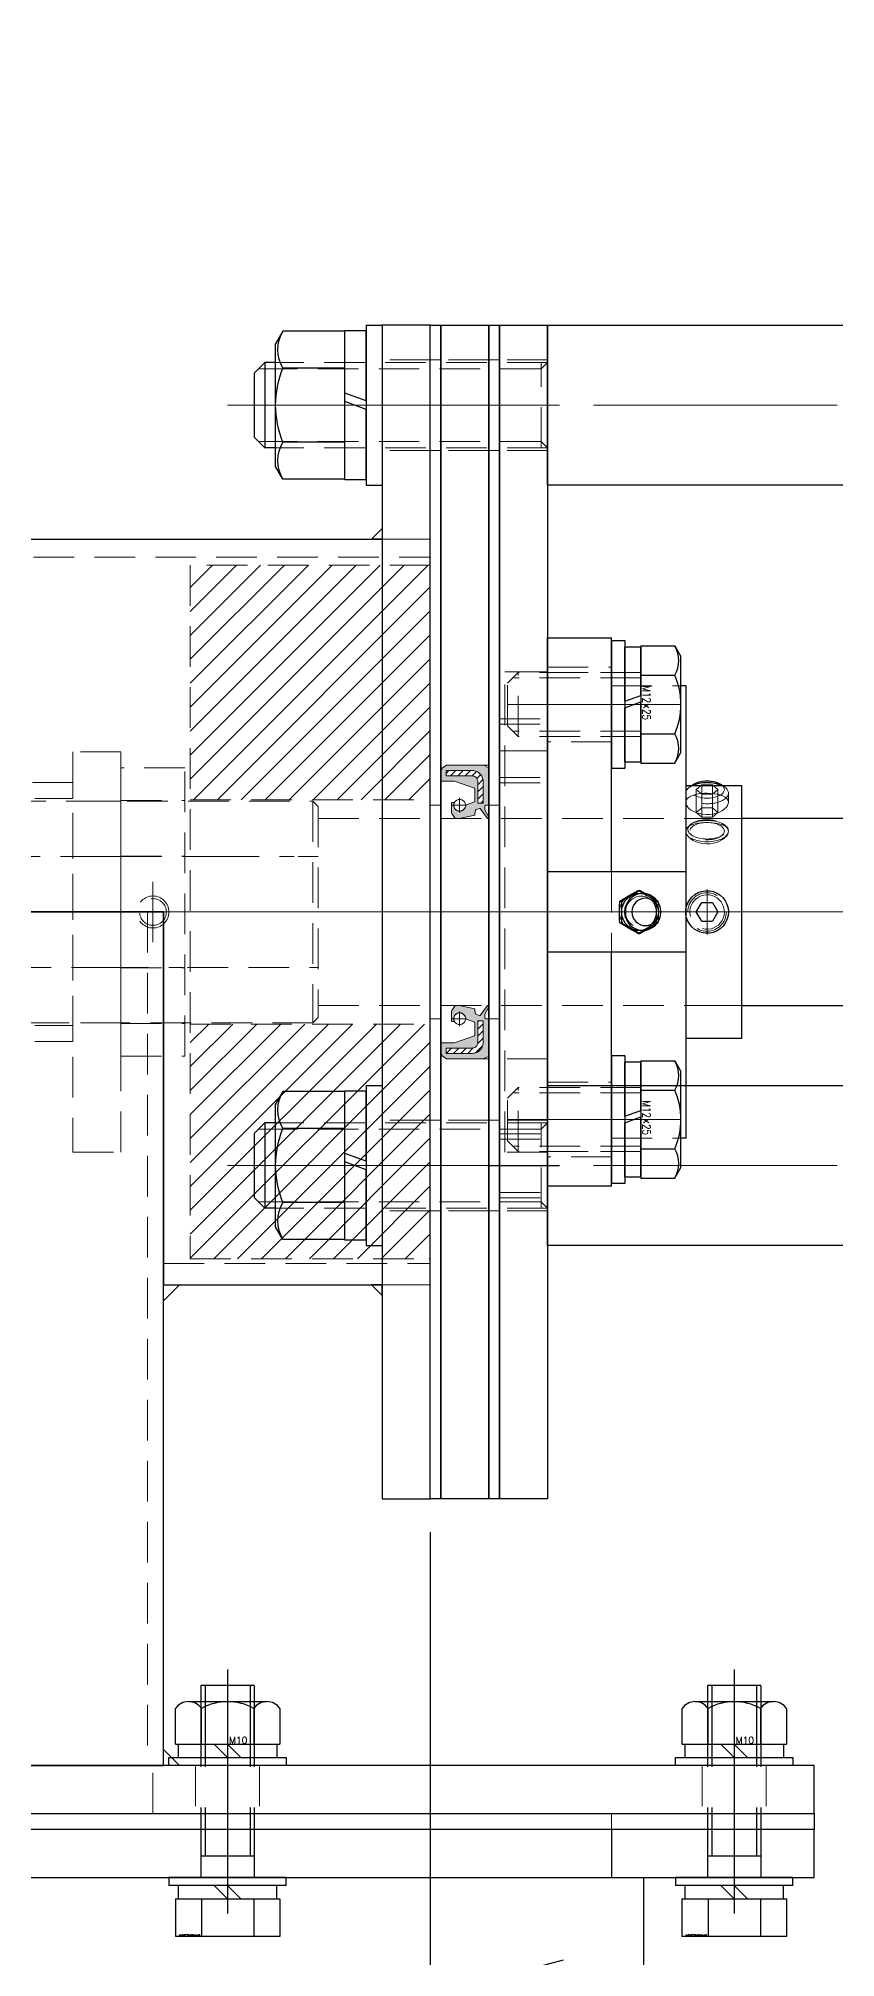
# Model space of a CAD drawing. Header units: millimetres. Extents: x 0 to 38884, y -3675 to 8056.
# Drawn here: x 27691.2 to 27840.7, y 1697.8 to 2057.5 of the extents above; entities that cross this region are included whole.
import ezdxf

# ---------------------------------------------------------------- set-up
doc = ezdxf.new("R2010")
doc.units = ezdxf.units.MM
doc.header["$LTSCALE"] = 2.4
doc.header["$PDMODE"] = 99
doc.header["$PDSIZE"] = 1
for name, pattern in [('CENTER2', [28.575, 19.05, -3.175, 3.175, -3.175]), ('HIDDEN', [9.525, 6.35, -3.175]), ('HIDDEN2', [4.7625, 3.175, -1.5875])]:
    doc.linetypes.add(name, pattern=pattern)
for name, color, linetype, lineweight in [('01_外形線', 7, 'Continuous', 25), ('02_細線', 5, 'Continuous', 13), ('03_かくれ線', 6, 'HIDDEN2', 13), ('04_HIDDEN', 2, 'HIDDEN', 13), ('04_中心線', 1, 'CENTER2', 9), ('05_CENTER', 4, 'CENTER2', 13), ('08_DIM', 3, 'Continuous', 13), ('11_HATCH', 4, 'Continuous', 13)]:
    doc.layers.add(name, color=color, linetype=linetype, lineweight=lineweight)
doc.layers.add('10_DRAFT', color=8, linetype='Continuous', lineweight=0, plot=False)
doc.styles.add('KSS_TXT', font='txt.shx', dxfattribs={"bigfont": 'extfont2.shx'})
doc.styles.add('KSS_TXT_L', font='txt.shx', dxfattribs={"height": 3, "bigfont": 'extfont2.shx'})
doc.styles.add('寸法用', font='simplex.shx', dxfattribs={"width": 0.8, "bigfont": '@extfont2.shx'})
doc.dimstyles.new('KSS_DIM', dxfattribs={"dimscale": 2, "dimtxt": 3, "dimasz": 2.5, "dimexe": 1.25, "dimexo": 0.625, "dimtad": 1, "dimdsep": 46, "dimtxsty": 'KSS_TXT', "dimblk": 'OPEN30', "dimcen": 0, "dimazin": 2, "dimtfac": 0.75, "dimtmove": 0, "dimatfit": 3, "dimldrblk": 'OPEN30', "dimfxl": 1.25, "dimtolj": 1, "dimarcsym": 0})
pattern_1 = [(225, (29585.8454, 2295.2417), (0.6735192, -0.6735192), [])]

# ---------------------------------------------------------------- blocks, each defined once
blk = doc.blocks.new('_Open30')
at = {"color": 0, "linetype": 'ByBlock', "lineweight": -2}
for p, q in [((-1, 0.268), (0, 0)), ((0, 0), (-1, -0.268)), ((0, 0), (-1, 0))]:
    blk.add_line(p, q, dxfattribs=at)
blk = doc.blocks.new('*D1209')
at = {"layer": '08_DIM', "color": 0, "lineweight": -2, "transparency": 16777216}
for p, q in [((27641.71, 1909.79), (27641.71, 2813.38)), ((28211.21, 1705.5), (28211.21, 2813.38)), ((28186.21, 2800.88), (27666.71, 2800.88))]:
    blk.add_line(p, q, dxfattribs=at)
at = {"layer": 'Defpoints', "color": 0, "transparency": 16777216}
for p in [(27641.71, 2800.88), (27641.71, 1903.54), (28211.21, 1699.25)]:
    blk.add_point(p, dxfattribs=at)
at = {"layer": '08_DIM', "color": 0, "lineweight": -2, "transparency": 16777216, "xscale": 25, "yscale": 25, "zscale": 25, "rotation": 180}
blk.add_blockref('_Open30', (27641.71, 2800.88), dxfattribs=at)
at = {"layer": '08_DIM', "color": 0, "lineweight": -2, "transparency": 16777216, "xscale": 25, "yscale": 25, "zscale": 25}
blk.add_blockref('_Open30', (28211.21, 2800.88), dxfattribs=at)
at = {"layer": '08_DIM', "color": 0, "transparency": 16777216, "insert": (27926.46, 2822.13), "char_height": 30, "attachment_point": 5, "style": 'KSS_TXT'}
blk.add_mtext('\\A1;569.5', dxfattribs=at)
blk = doc.blocks.new('M10Nza_1_1_1')
at = {"color": 0}
for p, q in [((-7.35, 12), (7.35, 12)), ((-9.8, 4), (-9.8, 10.69)), ((-4.9, 4), (-4.9, 10.69)), ((4.9, 10.69), (4.9, 4)), ((9.8, 10.69), (9.8, 4)), ((-9.8, 4), (9.8, 4)), ((-9.2, 1.5), (-9.2, 4)), ((0, 1.5), (-2.5, 4)), ((0, 4), (2.5, 1.5)), ((9.2, 4), (9.2, 1.5))]:
    blk.add_line(p, q, dxfattribs=at)
at = {"color": 0, "linetype": 'CENTER2'}
blk.add_line((0, 12), (0, 0), dxfattribs=at)
at = {"color": 0}
blk.add_lwpolyline([(-11, 1.5), (11, 1.5), (11, 0), (-11, 0)], close=True, dxfattribs=at)
for centre, radius, start, end in [((-7.35, 9.06), 2.94, 33.626, 146.374), ((0, 2.2), 9.8, 60, 120), ((7.35, 9.06), 2.94, 33.626, 146.374)]:
    blk.add_arc(centre, radius, start, end, dxfattribs=at)
at = {"layer": '10_DRAFT', "style": 'KSS_TXT'}
blk.add_text('M10', height=1.25, dxfattribs=at).set_placement((0.26, 4.12))
blk = doc.blocks.new('A$C3D81658F_1_1_1')
at = {"color": 0}
for p, q in [((-9.81, 11), (9.81, 11)), ((-9.81, 4), (-9.81, 11)), ((-4.91, 4), (-4.91, 11)), ((4.91, 4), (4.91, 11)), ((9.81, 4), (9.81, 11)), ((9.81, 4), (-9.81, 4)), ((-9.25, 4), (-9.25, 1.5)), ((0, 1.5), (-2.5, 4)), ((0, 4), (2.5, 1.5)), ((9.25, 1.5), (9.25, 4)), ((-11, 1.5), (11, 1.5)), ((-11, 1.5), (-11, 0)), ((-11, 0), (11, 0)), ((11, 0), (11, 1.5))]:
    blk.add_line(p, q, dxfattribs=at)
at = {"color": 0, "linetype": 'CENTER2'}
blk.add_line((0, -39), (0, 14), dxfattribs=at)
at = {"color": 0, "linetype": 'HIDDEN'}
for p, q in [((-5, -36), (-5, 0)), ((5, -36), (5, 0)), ((-5, -4), (5, -4)), ((-4.19, -36), (-4.19, -4)), ((4.19, -36), (4.19, -4)), ((-5, -36), (5, -36))]:
    blk.add_line(p, q, dxfattribs=at)
at = {"layer": '10_DRAFT', "style": 'KSS_TXT_L'}
blk.add_text('BT-M10x40L,SW,PW', height=0.3, dxfattribs=at).set_placement((5.14, 10.66))
blk = doc.blocks.new('A$C306330B1_1')
at = {"rotation": 180}
for p in [(1255, -181), (1350, -181)]:
    blk.add_blockref('A$C3D81658F_1_1_1', p, dxfattribs=at)
for p in [(1255, -160), (1350, -160)]:
    blk.add_blockref('M10Nza_1_1_1', p)
blk = doc.blocks.new('*D1191')
at = {"layer": '08_DIM', "color": 0, "lineweight": -2, "transparency": 16777216}
for p, q in [((27764.71, 1777.5), (27764.71, 1341.22)), ((28211.21, 1538), (28211.21, 1341.22)), ((28186.21, 1353.72), (27789.71, 1353.72))]:
    blk.add_line(p, q, dxfattribs=at)
at = {"layer": 'Defpoints', "color": 0, "transparency": 16777216}
for p in [(27764.71, 1783.75), (28211.21, 1544.25), (27764.71, 1353.72)]:
    blk.add_point(p, dxfattribs=at)
at = {"layer": '08_DIM', "color": 0, "lineweight": -2, "transparency": 16777216, "xscale": 25, "yscale": 25, "zscale": 25, "rotation": 180}
blk.add_blockref('_Open30', (27764.71, 1353.72), dxfattribs=at)
at = {"layer": '08_DIM', "color": 0, "lineweight": -2, "transparency": 16777216, "xscale": 25, "yscale": 25, "zscale": 25}
blk.add_blockref('_Open30', (28211.21, 1353.72), dxfattribs=at)
at = {"layer": '08_DIM', "color": 0, "transparency": 16777216, "insert": (27987.96, 1374.97), "char_height": 30, "attachment_point": 5, "style": 'KSS_TXT'}
blk.add_mtext('\\A1;(446.5)', dxfattribs=at)
blk = doc.blocks.new('A$C334E7EDF_1')
at = {"color": 0, "transparency": 33554559}
for p, q in [((119.5, 269), (119.5, 260)), ((125.5, 260), (125.5, 149))]:
    blk.add_line(p, q, dxfattribs=at)
blk.add_lwpolyline([(-157.5, 260), (157.5, 260), (157.5, 269), (-157.5, 269)], close=True, dxfattribs=at)
at = {"layer": '05_CENTER', "color": 0}
for p, q in [((47.5, 254.04), (47.5, 274.72)), ((142.5, 254.04), (142.5, 274.72))]:
    blk.add_line(p, q, dxfattribs=at)
blk = doc.blocks.new('*D1181')
at = {"layer": '08_DIM', "color": 0, "lineweight": -2, "transparency": 16777216}
for p, q in [((28109.71, 1864.5), (28109.71, 1678.15)), ((27764.71, 1777.5), (27764.71, 1678.15)), ((28084.71, 1690.65), (27789.71, 1690.65))]:
    blk.add_line(p, q, dxfattribs=at)
at = {"layer": 'Defpoints', "color": 0, "transparency": 16777216}
for p in [(28109.71, 1870.75), (27764.71, 1783.75), (27764.71, 1690.65)]:
    blk.add_point(p, dxfattribs=at)
at = {"layer": '08_DIM', "color": 0, "lineweight": -2, "transparency": 16777216, "xscale": 25, "yscale": 25, "zscale": 25, "rotation": 180}
blk.add_blockref('_Open30', (27764.71, 1690.65), dxfattribs=at)
at = {"layer": '08_DIM', "color": 0, "lineweight": -2, "transparency": 16777216, "xscale": 25, "yscale": 25, "zscale": 25}
blk.add_blockref('_Open30', (28109.71, 1690.65), dxfattribs=at)
at = {"layer": '08_DIM', "color": 0, "transparency": 16777216, "insert": (27937.21, 1711.9), "char_height": 30, "attachment_point": 5, "style": 'KSS_TXT'}
blk.add_mtext('\\A1;345', dxfattribs=at)
blk = doc.blocks.new('*D1182')
at = {"layer": '08_DIM', "color": 0, "lineweight": -2, "transparency": 16777216}
for p, q in [((26474.71, 1782.5), (26474.71, 1341.22)), ((27764.71, 1777.5), (27764.71, 1341.22)), ((26499.71, 1353.72), (27739.71, 1353.72))]:
    blk.add_line(p, q, dxfattribs=at)
at = {"layer": 'Defpoints', "color": 0, "transparency": 16777216}
for p in [(26474.71, 1788.75), (27764.71, 1783.75), (27764.71, 1353.72)]:
    blk.add_point(p, dxfattribs=at)
at = {"layer": '08_DIM', "color": 0, "lineweight": -2, "transparency": 16777216, "xscale": 25, "yscale": 25, "zscale": 25, "rotation": 180}
blk.add_blockref('_Open30', (26474.71, 1353.72), dxfattribs=at)
at = {"layer": '08_DIM', "color": 0, "lineweight": -2, "transparency": 16777216, "xscale": 25, "yscale": 25, "zscale": 25}
blk.add_blockref('_Open30', (27764.71, 1353.72), dxfattribs=at)
at = {"layer": '08_DIM', "color": 0, "transparency": 16777216, "char_height": 30, "attachment_point": 5, "style": 'KSS_TXT'}
for s, insert in [('\\A1;1290', (27119.71, 1374.97)), ('\\A1;(混合練り機)', (27119.71, 1332.47))]:
    blk.add_mtext(s, dxfattribs=dict(at, insert=insert))
blk = doc.blocks.new('A$C0D4411A6_1')
at = {"color": 3}
blk.add_lwpolyline([(-157.5, 0), (157.5, 0), (157.5, -3), (-157.5, -3)], close=True, dxfattribs=at)
at = {"layer": '04_HIDDEN', "color": 3}
for p, q in [((-119.5, 0), (-119.5, -3)), ((119.5, 0), (119.5, -3))]:
    blk.add_line(p, q, dxfattribs=at)
at = {"layer": '05_CENTER'}
for p, q in [((-142.5, 3.2), (-142.5, -6.37)), ((142.5, 3.2), (142.5, -6.37))]:
    blk.add_line(p, q, dxfattribs=at)
at = {"layer": '10_DRAFT'}
blk.add_line((0, 0), (0, -3), dxfattribs=at)
blk = doc.blocks.new('M6tz')
at = {"color": 0}
for radius in [3, 2.5]:
    blk.add_circle((0, 0), radius, dxfattribs=at)
at = {"layer": '05_CENTER'}
for p, q in [((0, -5.68), (0, 5.68)), ((5.68, 0), (-5.68, 0))]:
    blk.add_line(p, q, dxfattribs=at)

msp = doc.modelspace()

# ---------------------------------------------------------------- hatches: boundary and pattern name
at = {"layer": '03_かくれ線', "transparency": 33554559}
h = msp.add_hatch(dxfattribs=at)
h.set_pattern_fill('ANSI31', color=256)
h.set_pattern_definition([(45, (21468.0618, -4741.5917), (-2.245064, 2.245064), [])])
h.paths.add_polyline_path([(27719.7122, 1914.7505), (27764.7122, 1914.7505), (27764.7122, 1958.7505), (27719.7122, 1958.7505)])
h.paths.add_polyline_path([(27764.7122, 1872.7505), (27719.7122, 1872.7505), (27719.7122, 1828.7505), (27764.7122, 1828.7505)])
at = {"layer": '03_かくれ線', "transparency": 33554521}
h = msp.add_hatch(color=256, dxfattribs=at)
h.dxf.hatch_style = 1
h.paths.add_polyline_path([(27771.3122, 1913.7505), (27772.9758, 1914.4005, 0.30888362), (27773.0394, 1914.4936), (27773.0394, 1916.8456, 0.31906953), (27772.9723, 1916.94), (27769.2122, 1918.2505), (27766.8122, 1918.2505, -0.41421356), (27766.7122, 1918.3505), (27766.7122, 1920.2505), (27766.8519, 1920.4655), (27766.8519, 1920.6505, -0.50513433), (27766.9815, 1920.7461), (27767.6866, 1921.2328, -0.15221583), (27767.7434, 1921.2505), (27774.6886, 1921.2505, -0.11643382), (27774.7333, 1921.24), (27775.6569, 1920.7782, -0.28407904), (27775.7122, 1920.6887), (27775.7122, 1913.8505, -0.41421356), (27775.6122, 1913.7505), (27775.1595, 1913.7505, 0.41421356), (27774.9095, 1913.5005), (27774.9095, 1912.9212), (27775.7122, 1911.526), (27775.4197, 1911.2505), (27774.0635, 1913.1323, 0.3459578), (27773.9447, 1913.1665), (27773.2533, 1912.8855, 0.2442226), (27773.1636, 1912.7803), (27773.0394, 1912.2417), (27773.0394, 1911.9126), (27770.2122, 1911.2505), (27769.3747, 1911.2505), (27768.7285, 1912.2408, -0.14557146), (27768.7122, 1912.2954), (27768.7122, 1914.1702, -0.41421356), (27768.8122, 1914.2702), (27769.2427, 1914.2702, 1.28211346)])
h.paths.add_polyline_path([(27773.6057, 1914.1357), (27774.6057, 1914.1357), (27774.6057, 1918.2505, 0.41421356), (27772.6057, 1920.2505), (27767.6622, 1920.2505), (27767.6622, 1919.2505), (27772.6057, 1919.2505, -0.41421356), (27773.6057, 1918.2505)], flags=16)
at = {"layer": '03_かくれ線'}
h = msp.add_hatch(dxfattribs=at)
h.set_pattern_fill('ANSI31', color=256, scale=0.3, angle=180)
h.set_pattern_definition(pattern_1)
h.paths.add_polyline_path([(27774.6057, 1918.2505), (27774.6057, 1914.1357), (27773.6057, 1914.1357), (27773.6057, 1918.2505, 0.41421356), (27772.6057, 1919.2505), (27767.6622, 1919.2505), (27767.6622, 1920.2505), (27772.6057, 1920.2505, -0.41421356)])
at = {"layer": '03_かくれ線', "transparency": 33554521}
h = msp.add_hatch(color=256, dxfattribs=at)
h.dxf.hatch_style = 1
h.paths.add_polyline_path([(27771.3122, 1873.7505), (27772.9758, 1873.1006, -0.30888362), (27773.0394, 1873.0075), (27773.0394, 1870.6555, -0.31906953), (27772.9723, 1870.561), (27769.2122, 1869.2505), (27766.8122, 1869.2505, 0.41421356), (27766.7122, 1869.1505), (27766.7122, 1867.2505), (27766.8519, 1867.0356), (27766.8519, 1866.8505, 0.50513433), (27766.9815, 1866.755), (27767.6866, 1866.2682, 0.15221583), (27767.7434, 1866.2505), (27774.6886, 1866.2505, 0.11643382), (27774.7333, 1866.2611), (27775.6569, 1866.7229, 0.28407904), (27775.7122, 1866.8123), (27775.7122, 1873.6505, 0.41421356), (27775.6122, 1873.7505), (27775.1595, 1873.7505, -0.41421356), (27774.9095, 1874.0005), (27774.9095, 1874.5798), (27775.7122, 1875.9751), (27775.4197, 1876.2505), (27774.0635, 1874.3688, -0.3459578), (27773.9447, 1874.3346), (27773.2533, 1874.6156, -0.2442226), (27773.1636, 1874.7208), (27773.0394, 1875.2594), (27773.0394, 1875.5885), (27770.2122, 1876.2505), (27769.3747, 1876.2505), (27768.7285, 1875.2603, 0.14557146), (27768.7122, 1875.2057), (27768.7122, 1873.3309, 0.41421356), (27768.8122, 1873.2309), (27769.2427, 1873.2309, -1.28211346)])
h.paths.add_polyline_path([(27773.6057, 1873.3653), (27774.6057, 1873.3653), (27774.6057, 1869.2505, -0.41421356), (27772.6057, 1867.2505), (27767.6622, 1867.2505), (27767.6622, 1868.2505), (27772.6057, 1868.2505, 0.41421356), (27773.6057, 1869.2505)], flags=16)
at = {"layer": '03_かくれ線'}
h = msp.add_hatch(dxfattribs=at)
h.set_pattern_fill('ANSI31', color=256, scale=0.3, angle=180)
h.set_pattern_definition(pattern_1)
h.paths.add_polyline_path([(27774.6057, 1869.2505), (27774.6057, 1873.3653), (27773.6057, 1873.3653), (27773.6057, 1869.2505, -0.41421356), (27772.6057, 1868.2505), (27767.6622, 1868.2505), (27767.6622, 1867.2505), (27772.6057, 1867.2505, 0.41421356)])

# ---------------------------------------------------------------- linework, layer by layer
at = {"color": 0}
for p, q in [((26483.7122, 1963.6505), (27755.7122, 1963.6505)), ((27564.7122, 1893.7505), (27714.7122, 1893.7505)), ((27714.7122, 1893.7505), (27714.7122, 1823.8505)), ((27714.7122, 1823.8505), (27755.7122, 1823.8505))]:
    msp.add_line(p, q, dxfattribs=at)
for p, q in [((27885.3122, 1911.2505), (27823.1122, 1911.2505)), ((27823.1122, 1876.2501), (27885.3122, 1876.2501))]:
    msp.add_line(p, q)
msp.add_lwpolyline([(27764.7122, 2003.7505), (27755.7122, 2003.7505), (27755.7122, 1783.7505), (27764.7122, 1783.7505)], close=True, dxfattribs=at)
for points in [[(27764.7122, 1783.7505), (27764.7122, 2003.7505), (27766.7122, 2003.7505), (27766.7122, 1783.7505)], [(27766.7122, 1783.7505), (27766.7122, 2003.7505), (27775.7122, 2003.7505), (27775.7122, 1783.7505)], [(27775.7122, 1783.7505), (27775.7122, 2003.7505), (27777.7122, 2003.7505), (27777.7122, 1783.7505)], [(27777.7122, 1783.7505), (27777.7122, 2003.7505), (27786.7122, 2003.7505), (27786.7122, 1783.7505)], [(27786.7122, 2003.7505), (27936.7122, 2003.7505), (27936.7122, 1973.7505), (27786.7122, 1973.7505)], [(27564.7122, 1733.7505), (27714.7122, 1733.7505), (27714.7122, 1893.7505), (27564.7122, 1893.7505)], [(27521.7122, 1724.7505), (27836.7122, 1724.7505), (27836.7122, 1733.7505), (27521.7122, 1733.7505)]]:
    msp.add_lwpolyline(points, close=True)
for points in [[(27733.7122, 1996.7505), (27731.7122, 1994.7505)], [(27735.7122, 1996.7505), (27733.7122, 1996.7505)], [(27733.7122, 1996.7505), (27733.7122, 1980.7505)], [(27731.7122, 1994.7505), (27731.7122, 1982.7505)], [(27733.7122, 1980.7505), (27731.7122, 1982.7505)], [(27735.7122, 1980.7505), (27733.7122, 1980.7505)]]:
    msp.add_lwpolyline(points)
at = {"color": 3}
for points in [[(27755.7122, 1963.6505), (27753.7122, 1963.6505), (27753.7122, 1963.6505), (27755.7122, 1965.6505)], [(27755.7122, 1823.8505), (27753.7122, 1823.8505), (27753.7122, 1823.8505), (27755.7122, 1821.8505)]]:
    msp.add_lwpolyline(points, close=True, dxfattribs=at)
at = {"transparency": 33554534}
msp.add_lwpolyline([(27786.7122, 1861.2505), (27936.7122, 1861.2505), (27936.7122, 1831.2505), (27786.7122, 1831.2505)], close=True, dxfattribs=at)
for points in [[(27733.7122, 1854.2505), (27731.7122, 1852.2505)], [(27735.7122, 1854.2505), (27733.7122, 1854.2505)], [(27733.7122, 1854.2505), (27733.7122, 1838.2505)], [(27731.7122, 1852.2505), (27731.7122, 1840.2505)], [(27733.7122, 1838.2505), (27731.7122, 1840.2505)], [(27735.7122, 1838.2505), (27733.7122, 1838.2505)]]:
    msp.add_lwpolyline(points, dxfattribs=at)
at = {"color": 3}
msp.add_lwpolyline([(27714.7122, 1820.8505), (27714.7122, 1823.8505), (27717.7122, 1823.8505), (27714.7122, 1820.8505)], dxfattribs=at)
at = {"layer": '01_外形線'}
for points in [[(27752.7122, 2003.7505), (27752.7122, 1973.7505)], [(27752.7122, 2003.7505), (27755.7122, 2003.7505)], [(27755.7122, 2003.7505), (27755.7122, 1973.7505)], [(27737.0727, 2002.6069), (27735.7122, 2000.2505)], [(27735.7122, 1977.2505), (27735.7122, 2000.2505)], [(27748.7122, 2002.6069), (27737.0727, 2002.6069)], [(27748.7122, 1991.0064), (27748.7122, 2002.7505)], [(27748.7122, 2002.7505), (27752.7122, 2002.7505)], [(27748.7122, 1974.8941), (27748.7122, 2002.6069)], [(27752.7122, 1989.5505), (27752.7122, 2002.7505)], [(27748.7122, 1995.6787), (27737.0727, 1995.6787)], [(27752.7122, 1989.5505), (27748.7122, 1991.0064)], [(27748.7122, 1974.7505), (27748.7122, 1989.4064)], [(27752.7122, 1987.9505), (27748.7122, 1989.4064)], [(27752.7122, 1974.7505), (27752.7122, 1987.9505)], [(27748.7122, 1981.8223), (27737.0727, 1981.8223)], [(27737.0727, 1974.8941), (27735.7122, 1977.2505)], [(27748.7122, 1974.8941), (27737.0727, 1974.8941)], [(27752.7122, 1974.7505), (27748.7122, 1974.7505)], [(27752.7122, 1973.7505), (27755.7122, 1973.7505)], [(27786.7122, 1842.3597), (27786.7122, 1945.1414)], [(27786.7122, 1945.1414), (27798.7122, 1945.1414)], [(27798.7122, 1901.2505), (27798.7122, 1945.1414)], [(27798.7122, 1944.6414), (27798.7122, 1920.6414)], [(27798.7122, 1944.6414), (27801.2122, 1944.6414)], [(27801.2122, 1944.6414), (27801.2122, 1920.6414)], [(27801.2122, 1933.2414), (27801.2122, 1943.3914)], [(27804.2122, 1943.3914), (27801.2122, 1943.3914)], [(27804.2122, 1943.6111), (27810.575, 1943.6111)], [(27804.2122, 1943.6111), (27804.2122, 1921.6718)], [(27804.2122, 1934.3333), (27804.2122, 1943.3914)], [(27810.575, 1943.6111), (27811.7122, 1941.6414)], [(27811.7122, 1923.6414), (27811.7122, 1941.6414)], [(27804.2122, 1938.1262), (27810.575, 1938.1262)], [(27812.7122, 1936.1505), (27811.7122, 1936.1505)], [(27812.7122, 1851.3505), (27812.7122, 1936.1505)], [(27801.2122, 1933.2414), (27804.2122, 1934.3333)], [(27801.2122, 1932.0414), (27804.2122, 1933.1333)], [(27801.2122, 1921.8914), (27801.2122, 1932.0414)], [(27804.2122, 1921.8914), (27804.2122, 1933.1333)], [(27804.2122, 1927.1566), (27810.575, 1927.1566)], [(27801.2122, 1921.8914), (27804.2122, 1921.8914)], [(27804.2122, 1921.6718), (27810.575, 1921.6718)], [(27810.575, 1921.6718), (27811.7122, 1923.6414)], [(27801.2122, 1920.6414), (27798.7122, 1920.6414)], [(27812.7122, 1917.4755), (27823.1122, 1917.4755)], [(27813.3462, 1917.1907), (27813.7491, 1917.4755)], [(27813.7491, 1917.4755), (27813.9725, 1917.6335)], [(27819.2519, 1917.6335), (27819.4753, 1917.4755)], [(27819.4753, 1917.4755), (27819.8782, 1917.1907)], [(27823.1122, 1870.0255), (27823.1122, 1917.4755)], [(27812.7122, 1901.2505), (27786.7122, 1901.2505)], [(27800.2197, 1895.7713), (27801.8888, 1896.7816)], [(27802.3125, 1896.7816), (27800.5348, 1895.7713)], [(27801.8888, 1896.7816), (27803.6665, 1897.792)], [(27803.9816, 1897.792), (27802.3125, 1896.7816)], [(27803.6665, 1897.792), (27803.9816, 1897.792)], [(27805.1048, 1897.1606), (27803.9816, 1897.792)], [(27807.4284, 1895.7713), (27807.1796, 1895.9257)], [(27800.1654, 1893.7505), (27800.1657, 1893.8942), (27800.1708, 1894.3658), (27800.1818, 1894.8342), (27800.2197, 1895.7713)], [(27800.2197, 1891.7298), (27800.1974, 1892.2215), (27800.1803, 1892.7198), (27800.1692, 1893.2335), (27800.1654, 1893.7505)], [(27800.2197, 1895.7713), (27800.5348, 1895.7713)], [(27800.5348, 1895.7713), (27800.557, 1895.2796), (27800.5742, 1894.7813), (27800.5852, 1894.2676), (27800.5891, 1893.7505)], [(27800.5891, 1893.7505), (27800.5888, 1893.6069), (27800.5837, 1893.1353), (27800.5726, 1892.6669), (27800.5348, 1891.7298)], [(27807.4384, 1895.5642), (27807.4284, 1895.7713)], [(27807.4827, 1893.7505), (27807.4788, 1894.2789)], [(27814.5915, 1893.7505), (27815.6018, 1895.5005)], [(27815.6018, 1892.0005), (27814.5915, 1893.7505)], [(27815.6018, 1895.5005), (27817.6226, 1895.5005)], [(27817.6226, 1895.5005), (27818.6329, 1893.7505)], [(27818.6329, 1893.7505), (27817.6226, 1892.0005)], [(27801.8888, 1890.7195), (27800.2197, 1891.7298)], [(27800.2197, 1891.7298), (27800.5348, 1891.7298)], [(27800.5348, 1891.7298), (27802.3125, 1890.7195)], [(27803.6665, 1889.7091), (27801.8888, 1890.7195)], [(27802.3125, 1890.7195), (27803.9816, 1889.7091)], [(27803.6665, 1889.7091), (27803.9816, 1889.7091)], [(27803.9816, 1889.7091), (27805.1029, 1890.3394)], [(27805.1029, 1890.3394), (27805.7593, 1890.7195)], [(27807.1841, 1891.5782), (27807.4284, 1891.7298)], [(27807.4284, 1891.7298), (27807.4386, 1891.9399)], [(27815.6018, 1892.0005), (27817.6226, 1892.0005)], [(27812.7122, 1886.2505), (27786.7122, 1886.2505)], [(27798.7122, 1842.3597), (27798.7122, 1886.2505)], [(27823.1122, 1870.0255), (27812.7122, 1870.0255)], [(27798.7122, 1866.8597), (27798.7122, 1842.8597)], [(27798.7122, 1866.8597), (27801.2122, 1866.8597)], [(27801.2122, 1866.8597), (27801.2122, 1842.8597)], [(27801.2122, 1855.4597), (27801.2122, 1865.6097)], [(27804.2122, 1865.6097), (27801.2122, 1865.6097)], [(27804.2122, 1865.8293), (27810.575, 1865.8293)], [(27804.2122, 1865.8293), (27804.2122, 1843.89)], [(27804.2122, 1856.5516), (27804.2122, 1865.6097)], [(27810.575, 1865.8293), (27811.7122, 1863.8597)], [(27811.7122, 1845.8597), (27811.7122, 1863.8597)], [(27804.2122, 1860.3445), (27810.575, 1860.3445)], [(27801.2122, 1855.4597), (27804.2122, 1856.5516)], [(27801.2122, 1854.2597), (27804.2122, 1855.3516)], [(27801.2122, 1844.1097), (27801.2122, 1854.2597)], [(27804.2122, 1844.1097), (27804.2122, 1855.3516)], [(27804.2122, 1849.3748), (27810.575, 1849.3748)], [(27812.7122, 1851.3505), (27811.7122, 1851.3505)], [(27810.575, 1843.89), (27811.7122, 1845.8597)], [(27798.7122, 1842.3597), (27786.7122, 1842.3597)], [(27801.2122, 1842.8597), (27798.7122, 1842.8597)], [(27801.2122, 1844.1097), (27804.2122, 1844.1097)], [(27804.2122, 1843.89), (27810.575, 1843.89)]]:
    msp.add_lwpolyline(points, dxfattribs=at)
for points in [[(27737.0727, 1995.6787, -0.26794907), (27737.0727, 2002.6069)], [(27737.0727, 1981.8223, -0.19636667), (27737.0727, 1995.6787)], [(27737.0727, 1974.8941, -0.26794907), (27737.0727, 1981.8223)], [(27810.575, 1938.1262, 0.26794908), (27810.575, 1943.6111)], [(27810.575, 1927.1566, 0.20733158), (27810.575, 1938.1262)], [(27810.575, 1921.6718, 0.26794908), (27810.575, 1927.1566)], [(27812.7122, 1894.6394, -8.88819442), (27812.7122, 1892.8617)], [(27812.7122, 1892.8617, -0.11250879), (27812.7122, 1894.6394)], [(27810.575, 1860.3445, 0.26794908), (27810.575, 1865.8293)], [(27810.575, 1849.3748, 0.20733158), (27810.575, 1860.3445)], [(27810.575, 1843.89, 0.26794908), (27810.575, 1849.3748)]]:
    msp.add_lwpolyline(points, format="xyb", dxfattribs=at)
at = {"layer": '01_外形線', "transparency": 33554534}
for points in [[(27737.0727, 1860.1069), (27735.7122, 1857.7505)], [(27748.7122, 1860.1069), (27737.0727, 1860.1069)], [(27748.7122, 1848.5064), (27748.7122, 1860.2505)], [(27748.7122, 1860.2505), (27752.7122, 1860.2505)], [(27748.7122, 1832.3941), (27748.7122, 1860.1069)], [(27752.7122, 1861.2505), (27752.7122, 1831.2505)], [(27752.7122, 1861.2505), (27755.7122, 1861.2505)], [(27752.7122, 1847.0505), (27752.7122, 1860.2505)], [(27755.7122, 1861.2505), (27755.7122, 1831.2505)], [(27735.7122, 1834.7505), (27735.7122, 1857.7505)], [(27748.7122, 1853.1787), (27737.0727, 1853.1787)], [(27752.7122, 1847.0505), (27748.7122, 1848.5064)], [(27748.7122, 1832.2505), (27748.7122, 1846.9064)], [(27752.7122, 1845.4505), (27748.7122, 1846.9064)], [(27752.7122, 1832.2505), (27752.7122, 1845.4505)], [(27748.7122, 1839.3223), (27737.0727, 1839.3223)], [(27737.0727, 1832.3941), (27735.7122, 1834.7505)], [(27748.7122, 1832.3941), (27737.0727, 1832.3941)], [(27752.7122, 1832.2505), (27748.7122, 1832.2505)], [(27752.7122, 1831.2505), (27755.7122, 1831.2505)]]:
    msp.add_lwpolyline(points, dxfattribs=at)
for points in [[(27737.0727, 1853.1787, -0.26794907), (27737.0727, 1860.1069)], [(27737.0727, 1839.3223, -0.19636667), (27737.0727, 1853.1787)], [(27737.0727, 1832.3941, -0.26794907), (27737.0727, 1839.3223)]]:
    msp.add_lwpolyline(points, format="xyb", dxfattribs=at)
at = {"layer": '01_外形線', "extrusion": (0, 0, -1)}
for centre, major_axis, ratio, start_param, end_param in [((27816.6122, 1916.036), (4, 0), 0.5, 3.94508398, 5.47969398), ((27816.6122, 1916.7002), (3.233, 0), 0.5, 3.75707236, 5.6677056), ((27804.0359, 1893.7505), (0, -3.5), 0.98480775, 1.57079633, 2.61799388), ((27804.0359, 1893.7505), (0, -3.5), 0.98480775, 2.61799388, 3.29293182), ((27804.0359, 1893.7505), (0, -3.5), 0.98480775, 0.52359878, 1.57079633), ((27804.0359, 1893.7505), (0, -3.5), 0.98480775, 6.13184614, 6.80678408)]:
    msp.add_ellipse(centre, major_axis=major_axis, ratio=ratio, start_param=start_param, end_param=end_param, dxfattribs=at)
for centre, major_axis in [((27804.5499, 1893.7505), (0, 3.46)), ((27805.0187, 1893.7505), (0, 2.56))]:
    msp.add_ellipse(centre, major_axis=major_axis, ratio=0.98480775, dxfattribs=at)
at = {"layer": '02_細線'}
for points in [[(27735.7122, 1995.5505), (27732.5122, 1995.5505)], [(27735.7122, 1981.9505), (27732.5122, 1981.9505)]]:
    msp.add_lwpolyline(points, dxfattribs=at)
msp.add_lwpolyline([(27813.4894, 1892.9138, -3.73205081), (27815.7754, 1890.6277)], format="xyb", dxfattribs=at)
at = {"layer": '02_細線', "transparency": 33554534}
for points in [[(27735.7122, 1853.0505), (27732.5122, 1853.0505)], [(27735.7122, 1839.4505), (27732.5122, 1839.4505)]]:
    msp.add_lwpolyline(points, dxfattribs=at)
at = {"layer": '03_かくれ線'}
for p, q in [((27764.7122, 1997.245), (27755.7122, 1997.245)), ((27766.7122, 1997.2505), (27764.7122, 1997.2505)), ((27775.7122, 1997.2505), (27766.7122, 1997.2505)), ((27777.7122, 1997.2505), (27775.7122, 1997.2505)), ((27786.7122, 1997.2505), (27777.7122, 1997.2505)), ((27764.7122, 1980.2505), (27755.7122, 1980.2505)), ((27766.7122, 1980.2505), (27764.7122, 1980.2505)), ((27775.7122, 1980.2505), (27766.7122, 1980.2505)), ((27777.7122, 1980.2505), (27775.7122, 1980.2505)), ((27786.7122, 1980.2505), (27777.7122, 1980.2505)), ((27755.7122, 1963.6505), (27764.7122, 1963.6505)), ((27764.7122, 1963.6505), (27755.7122, 1963.6505)), ((27764.7122, 1963.6505), (27764.7122, 1823.8505)), ((26478.7122, 1960.2505), (27764.7122, 1960.2505)), ((27786.7122, 1938.7505), (27777.7122, 1938.7505)), ((27777.7122, 1929.973), (27786.7122, 1929.973)), ((27777.7122, 1928.973), (27786.7122, 1928.973)), ((27775.7122, 1921.2505), (27766.7122, 1921.2505)), ((27777.7122, 1918.973), (27786.7122, 1918.973)), ((27777.7122, 1917.973), (27786.7122, 1917.973)), ((26507.71, 1914.5352), (27742.71, 1914.5352)), ((27667.7077, 1915.0505), (27697.7077, 1915.0505)), ((27706.7077, 1914.5352), (27697.7077, 1914.5352)), ((27706.7077, 1914.6506), (27718.7077, 1914.6506)), ((27742.71, 1914.5352), (27742.71, 1872.9659)), ((27742.71, 1914.5352), (27743.71, 1913.5352)), ((27743.71, 1913.5352), (27743.71, 1873.9659)), ((27743.71, 1911.2505), (27823.1122, 1911.2505)), ((27766.7122, 1913.7505), (27764.7122, 1913.7505)), ((27777.7122, 1913.7505), (27775.7122, 1913.7505)), ((27725.818, 1904.1428), (26507.71, 1904.1428)), ((27706.7077, 1904.1428), (27697.7077, 1904.1428)), ((27706.7077, 1904.2006), (27718.7077, 1904.2006)), ((27725.0312, 1904.1428), (27739.1733, 1904.1428)), ((27739.9601, 1904.1428), (27743.71, 1904.1428)), ((27663.2248, 1893.7505), (27702.2267, 1893.7505)), ((27711.2905, 1893.7505), (27693.1249, 1893.7505)), ((27706.7077, 1893.7505), (27697.7077, 1893.7505)), ((27697.7077, 1893.7505), (27706.7077, 1893.7505)), ((27704.0579, 1893.7505), (27721.3576, 1893.7505)), ((27711.7122, 1893.7505), (27711.7122, 1733.7505)), ((27705.0334, 1883.3582), (26507.71, 1883.3582)), ((27706.7077, 1883.3582), (27697.7077, 1883.3582)), ((27704.2466, 1883.3582), (27718.3887, 1883.3582)), ((27706.7077, 1883.3005), (27718.7077, 1883.3005)), ((27719.1755, 1883.3582), (27743.71, 1883.3582)), ((27743.71, 1876.2505), (27823.1122, 1876.2501)), ((27742.71, 1872.9659), (26507.71, 1872.9659)), ((27667.7077, 1872.4505), (27697.7077, 1872.4505)), ((27706.7077, 1872.9659), (27697.7077, 1872.9659)), ((27706.7077, 1872.8505), (27718.7077, 1872.8505)), ((27743.71, 1873.9659), (27742.71, 1872.9659)), ((27766.7122, 1873.7505), (27764.7122, 1873.7505)), ((27777.7122, 1873.7505), (27775.7122, 1873.7505)), ((27775.7122, 1866.2505), (27766.7122, 1866.2505)), ((27786.7122, 1866.2505), (27777.7122, 1866.2505)), ((27764.7122, 1854.745), (27755.7122, 1854.745)), ((27766.7122, 1854.7505), (27764.7122, 1854.7505)), ((27775.7122, 1854.7505), (27766.7122, 1854.7505)), ((27777.7122, 1854.7505), (27775.7122, 1854.7505)), ((27786.7122, 1854.7505), (27777.7122, 1854.7505)), ((27777.7122, 1852.1912), (27786.7122, 1852.1912)), ((27777.7122, 1851.1912), (27786.7122, 1851.1912)), ((27786.7122, 1848.7505), (27777.7122, 1848.7505)), ((27777.7122, 1841.1912), (27786.7122, 1841.1912)), ((27777.7122, 1840.1912), (27786.7122, 1840.1912)), ((27764.7122, 1837.7505), (27755.7122, 1837.7505)), ((27766.7122, 1837.7505), (27764.7122, 1837.7505)), ((27775.7122, 1837.7505), (27766.7122, 1837.7505)), ((27777.7122, 1837.7505), (27775.7122, 1837.7505)), ((27786.7122, 1837.7505), (27777.7122, 1837.7505)), ((27714.7122, 1827.8505), (27764.7122, 1827.8505)), ((27755.7122, 1823.8505), (27764.7122, 1823.8505)), ((27764.7122, 1823.8505), (27755.7122, 1823.8505)), ((27712.7122, 1724.7505), (27712.7122, 1733.7505)), ((27720.7122, 1733.7505), (27720.7122, 1724.7505)), ((27732.7122, 1733.7505), (27732.7122, 1724.7505)), ((27815.7122, 1733.7505), (27815.7122, 1724.7505)), ((27827.7122, 1733.7505), (27827.7122, 1724.7505))]:
    msp.add_line(p, q, dxfattribs=at)
at = {"layer": '03_かくれ線', "transparency": 33554559}
for p, q in [((27719.7122, 1914.7505), (27764.7122, 1914.7505)), ((27719.7122, 1872.7505), (27764.7122, 1872.7505))]:
    msp.add_line(p, q, dxfattribs=at)
at = {"layer": '03_かくれ線'}
for points in [[(27786.7122, 1996.7505), (27735.7122, 1996.7505)], [(27785.5122, 1980.7505), (27785.5122, 1996.7505)], [(27785.5122, 1995.5505), (27786.7122, 1996.7505)], [(27785.5122, 1995.5505), (27735.7122, 1995.5505)], [(27785.5122, 1981.9505), (27735.7122, 1981.9505)], [(27786.7122, 1980.7505), (27735.7122, 1980.7505)], [(27785.5122, 1981.9505), (27786.7122, 1980.7505)], [(27786.7122, 1939.6414), (27798.7122, 1939.6414)], [(27778.7122, 1848.7505), (27778.7122, 1938.7505)], [(27778.7122, 1938.7505), (27786.7122, 1938.7505)], [(27781.2122, 1938.6414), (27779.2122, 1936.6414)], [(27779.2122, 1928.6414), (27779.2122, 1936.6414)], [(27804.2122, 1937.6414), (27780.2122, 1937.6414)], [(27804.2122, 1938.6414), (27781.2122, 1938.6414)], [(27781.2122, 1926.6414), (27781.2122, 1938.6414)], [(27786.7122, 1938.6441), (27798.7122, 1938.6441)], [(27798.7122, 1936.1505), (27811.7122, 1936.1505)], [(27781.2122, 1926.6414), (27779.2122, 1928.6414)], [(27804.2122, 1927.6414), (27780.2122, 1927.6414)], [(27804.2122, 1926.6414), (27781.2122, 1926.6414)], [(27798.7122, 1925.6414), (27786.7122, 1925.6414)], [(27815.6018, 1917.5752), (27814.5915, 1916.7002)], [(27815.6018, 1917.5752), (27817.6226, 1917.5752)], [(27815.6018, 1911.4951), (27815.6018, 1917.5752)], [(27818.6329, 1916.7002), (27817.6226, 1917.5752)], [(27817.6226, 1911.4951), (27817.6226, 1917.5752)], [(27812.6122, 1914.2965), (27812.6122, 1916.036)], [(27812.6122, 1914.2969), (27812.6608, 1914.5993), (27812.8179, 1914.9008), (27813.0803, 1915.171), (27813.4392, 1915.4063), (27813.8917, 1915.6054), (27814.4203, 1915.7646), (27815.016, 1915.8837), (27815.6578, 1915.962), (27816.1315, 1915.9926), (27816.6122, 1916.0029)], [(27820.6122, 1914.2972), (27820.5884, 1914.0755), (27820.4609, 1913.7311), (27820.2281, 1913.3883), (27819.8935, 1913.0578), (27819.4688, 1912.7534), (27818.9577, 1912.4847), (27818.38, 1912.2666), (27817.7501, 1912.1098), (27817.0872, 1912.0212), (27816.4186, 1912.0062), (27815.7555, 1912.0629), (27815.1211, 1912.1884), (27814.5281, 1912.376), (27813.9886, 1912.6205), (27813.5221, 1912.909), (27813.1388, 1913.2336), (27812.8538, 1913.5782), (27812.6776, 1913.9285), (27812.6125, 1914.2739), (27812.6122, 1914.2969)], [(27814.5915, 1912.3701), (27814.5915, 1916.7002)], [(27814.5915, 1916.7002), (27815.6018, 1915.8252)], [(27815.6018, 1915.8252), (27817.6226, 1915.8252)], [(27816.6122, 1916.0029), (27817.2783, 1915.9831), (27817.9255, 1915.9239), (27818.5349, 1915.8249), (27819.0906, 1915.6861), (27819.5809, 1915.5055), (27819.9881, 1915.2856), (27820.3011, 1915.026), (27820.5095, 1914.7326), (27820.6048, 1914.4137), (27820.6122, 1914.2972)], [(27817.6226, 1915.8252), (27818.6329, 1916.7002)], [(27818.6329, 1912.3701), (27818.6329, 1916.7002)], [(27820.6122, 1916.036), (27820.6122, 1914.295)], [(27766.7122, 1911.2505), (27775.7122, 1911.2505)], [(27820.6122, 1908.906), (27820.5566, 1909.2259), (27820.3934, 1909.5162), (27820.1263, 1909.7703), (27819.7646, 1909.9863), (27819.3093, 1910.1653), (27818.7786, 1910.3049), (27818.1781, 1910.4072), (27817.5315, 1910.4727), (27816.8683, 1910.5023), (27816.1977, 1910.4984), (27815.5524, 1910.4618), (27814.9365, 1910.392), (27814.3624, 1910.2864), (27813.8498, 1910.1439), (27813.4033, 1909.9579), (27813.0471, 1909.7313), (27812.7922, 1909.4636), (27812.698, 1909.3012)], [(27823.1122, 1911.2505), (27812.7122, 1911.2505)], [(27813.3462, 1910.0607), (27813.6593, 1910.2821)], [(27815.6018, 1913.2451), (27814.5915, 1912.3701)], [(27814.5915, 1912.3701), (27815.6018, 1911.4951)], [(27817.6226, 1913.2451), (27815.6018, 1913.2451)], [(27815.6018, 1911.4951), (27817.6226, 1911.4951)], [(27818.6329, 1912.3701), (27817.6226, 1913.2451)], [(27817.6226, 1911.4951), (27818.6329, 1912.3701)], [(27819.5651, 1910.2821), (27819.8782, 1910.0607)], [(27812.698, 1909.3012), (27812.6463, 1909.1599), (27812.6122, 1908.906)], [(27812.6122, 1908.906), (27812.6328, 1908.6997), (27812.6939, 1908.4877), (27812.7075, 1908.4534)], [(27812.7075, 1908.4534), (27812.8786, 1908.1377), (27813.1625, 1907.7919), (27813.5452, 1907.4584), (27814.0115, 1907.1561), (27814.5618, 1906.8943), (27815.1716, 1906.6916), (27815.8207, 1906.5606), (27816.4933, 1906.506), (27817.1533, 1906.531), (27817.798, 1906.6304), (27818.4065, 1906.7992), (27818.966, 1907.0279), (27819.4716, 1907.3129), (27819.8978, 1907.636), (27820.2361, 1907.9886), (27820.4709, 1908.3517), (27820.5765, 1908.6331), (27820.6122, 1908.906)], [(27813.9725, 1907.9727), (27813.6593, 1908.1941)], [(27819.5651, 1908.1941), (27819.2519, 1907.9727)], [(27798.7122, 1901.2505), (27798.7122, 1886.2505)], [(27803.6665, 1897.792), (27805.3356, 1896.7816)], [(27805.7593, 1896.7816), (27805.1048, 1897.1606)], [(27805.3356, 1896.7816), (27807.1133, 1895.7713)], [(27807.1796, 1895.9257), (27805.7593, 1896.7816)], [(27807.1133, 1895.7713), (27807.0911, 1895.2796), (27807.0739, 1894.7813), (27807.0629, 1894.2676), (27807.059, 1893.7505)], [(27807.059, 1893.7505), (27807.0593, 1893.6069), (27807.0644, 1893.1353), (27807.0755, 1892.6669), (27807.1133, 1891.7298)], [(27807.1133, 1895.7713), (27807.4284, 1895.7713)], [(27807.4788, 1894.2789), (27807.4773, 1894.3658), (27807.4663, 1894.8342), (27807.4384, 1895.5642)], [(27807.4386, 1891.9399), (27807.4507, 1892.2215), (27807.4678, 1892.7198), (27807.4789, 1893.2335), (27807.4827, 1893.7505)], [(27805.3356, 1890.7195), (27803.6665, 1889.7091)], [(27807.1133, 1891.7298), (27805.3356, 1890.7195)], [(27805.7593, 1890.7195), (27807.1841, 1891.5782)], [(27807.1133, 1891.7298), (27807.4284, 1891.7298)], [(27766.7122, 1876.2505), (27775.7122, 1876.2505)], [(27823.1122, 1876.2505), (27812.7122, 1876.2505)], [(27781.2122, 1860.8597), (27779.2122, 1858.8597)], [(27804.2122, 1859.8597), (27780.2122, 1859.8597)], [(27804.2122, 1860.8597), (27781.2122, 1860.8597)], [(27781.2122, 1848.8597), (27781.2122, 1860.8597)], [(27786.7122, 1861.8597), (27798.7122, 1861.8597)], [(27779.2122, 1850.8597), (27779.2122, 1858.8597)], [(27781.2122, 1848.8597), (27779.2122, 1850.8597)], [(27804.2122, 1849.8597), (27780.2122, 1849.8597)], [(27798.7122, 1851.3505), (27811.7122, 1851.3505)], [(27786.7122, 1848.7505), (27778.7122, 1848.7505)], [(27804.2122, 1848.8597), (27781.2122, 1848.8597)], [(27786.7122, 1848.857), (27798.7122, 1848.857)], [(27798.7122, 1847.8597), (27786.7122, 1847.8597)]]:
    msp.add_lwpolyline(points, dxfattribs=at)
at = {"layer": '03_かくれ線', "transparency": 33554559}
msp.add_lwpolyline([(27719.7122, 1828.7505), (27764.7122, 1828.7505), (27764.7122, 1958.7505), (27719.7122, 1958.7505)], close=True, dxfattribs=at)
at = {"layer": '03_かくれ線'}
for points in [[(27697.7077, 1848.7505), (27706.7077, 1848.7505), (27706.7077, 1923.7505), (27697.7077, 1923.7505)], [(27667.7077, 1869.4505), (27697.7077, 1869.4505), (27697.7077, 1918.0505), (27667.7077, 1918.0505)], [(27706.7077, 1866.7505), (27718.7077, 1866.7505), (27718.7077, 1920.7505), (27706.7077, 1920.7505)]]:
    msp.add_lwpolyline(points, close=True, dxfattribs=at)
for points in [[(27773.0394, 1911.9126), (27770.2122, 1911.2505), (27769.3747, 1911.2505), (27768.7285, 1912.2408, -0.14557146), (27768.7122, 1912.2954), (27768.7122, 1914.1702, -0.41421356), (27768.8122, 1914.2702), (27769.2427, 1914.2702, 1.28211346), (27771.3122, 1913.7505), (27772.9758, 1914.4005, 0.30888362), (27773.0394, 1914.4936), (27773.0394, 1916.8456, 0.31906953), (27772.9723, 1916.94), (27769.2282, 1918.245, 0.08403741), (27769.1953, 1918.2505), (27766.8122, 1918.2505, -0.41421356), (27766.7122, 1918.3505), (27766.7122, 1920.2505), (27766.8519, 1920.4655), (27766.8519, 1920.6505, -0.41421356), (27766.9519, 1920.7505), (27766.9879, 1920.7505), (27767.6866, 1921.2328, -0.15221583), (27767.7434, 1921.2505), (27774.6886, 1921.2505, -0.11643382), (27774.7333, 1921.24), (27775.6569, 1920.7782, -0.28407904), (27775.7122, 1920.6887), (27775.7122, 1913.8505, -0.41421356), (27775.6122, 1913.7505), (27775.1595, 1913.7505, 0.41421356), (27774.9095, 1913.5005), (27774.9095, 1912.9212), (27775.7122, 1911.526), (27775.4197, 1911.2505), (27774.0635, 1913.1323, 0.3459578), (27773.9447, 1913.1665), (27773.2533, 1912.8855, 0.2442226), (27773.1636, 1912.7803), (27773.0394, 1912.2417)], [(27767.6622, 1919.2505), (27772.6057, 1919.2505, -0.41421356), (27773.6057, 1918.2505), (27773.6057, 1914.1357), (27774.6057, 1914.1357), (27774.6057, 1918.2505, 0.41421356), (27772.6057, 1920.2505), (27767.6622, 1920.2505)], [(27773.0394, 1875.5885), (27770.2122, 1876.2505), (27769.3747, 1876.2505), (27768.7285, 1875.2603, 0.14557146), (27768.7122, 1875.2057), (27768.7122, 1873.3309, 0.41421356), (27768.8122, 1873.2309), (27769.2427, 1873.2309, -1.28211346), (27771.3122, 1873.7505), (27772.9758, 1873.1006, -0.30888362), (27773.0394, 1873.0075), (27773.0394, 1870.6555, -0.31906953), (27772.9723, 1870.561), (27769.2282, 1869.2561, -0.08403741), (27769.1953, 1869.2505), (27766.8122, 1869.2505, 0.41421356), (27766.7122, 1869.1505), (27766.7122, 1867.2505), (27766.8519, 1867.0356), (27766.8519, 1866.8505, 0.41421356), (27766.9519, 1866.7505), (27766.9879, 1866.7505), (27767.6866, 1866.2682, 0.15221583), (27767.7434, 1866.2505), (27774.6886, 1866.2505, 0.11643382), (27774.7333, 1866.2611), (27775.6569, 1866.7229, 0.28407904), (27775.7122, 1866.8123), (27775.7122, 1873.6505, 0.41421356), (27775.6122, 1873.7505), (27775.1595, 1873.7505, -0.41421356), (27774.9095, 1874.0005), (27774.9095, 1874.5798), (27775.7122, 1875.9751), (27775.4197, 1876.2505), (27774.0635, 1874.3688, -0.3459578), (27773.9447, 1874.3346), (27773.2533, 1874.6156, -0.2442226), (27773.1636, 1874.7208), (27773.0394, 1875.2594)], [(27767.6622, 1868.2505), (27772.6057, 1868.2505, 0.41421356), (27773.6057, 1869.2505), (27773.6057, 1873.3653), (27774.6057, 1873.3653), (27774.6057, 1869.2505, -0.41421356), (27772.6057, 1867.2505), (27767.6622, 1867.2505)]]:
    msp.add_lwpolyline(points, format="xyb", close=True, dxfattribs=at)
for points in [[(27766.7122, 1893.7505), (27766.7122, 1918.3505), (27766.7122, 1920.2505), (27766.8519, 1920.4655), (27766.8519, 1920.6505, -0.41421356), (27766.9519, 1920.7505), (27766.9879, 1920.7505), (27767.6866, 1921.2328, -0.15221583), (27767.7434, 1921.2505), (27774.6886, 1921.2505, -0.11643382), (27774.7333, 1921.24), (27775.6569, 1920.7782, -0.28407904), (27775.7122, 1920.6887), (27775.7122, 1913.8505), (27775.7122, 1893.7505)], [(27766.7122, 1893.7505), (27766.7122, 1869.1505), (27766.7122, 1867.2505), (27766.8519, 1867.0356), (27766.8519, 1866.8505, 0.41421356), (27766.9519, 1866.7505), (27766.9879, 1866.7505), (27767.6866, 1866.2682, 0.15221583), (27767.7434, 1866.2505), (27774.6886, 1866.2505, 0.11643382), (27774.7333, 1866.2611), (27775.6569, 1866.7229, 0.28407904), (27775.7122, 1866.8123), (27775.7122, 1873.6505), (27775.7122, 1893.7505)]]:
    msp.add_lwpolyline(points, format="xyb", dxfattribs=at)
at = {"layer": '03_かくれ線', "transparency": 33554534}
for points in [[(27786.7122, 1854.2505), (27735.7122, 1854.2505)], [(27785.5122, 1853.0505), (27735.7122, 1853.0505)], [(27785.5122, 1838.2505), (27785.5122, 1854.2505)], [(27785.5122, 1853.0505), (27786.7122, 1854.2505)], [(27785.5122, 1839.4505), (27735.7122, 1839.4505)], [(27786.7122, 1838.2505), (27735.7122, 1838.2505)], [(27785.5122, 1839.4505), (27786.7122, 1838.2505)]]:
    msp.add_lwpolyline(points, dxfattribs=at)
at = {"layer": '03_かくれ線'}
for centre, radius in [((27770.2122, 1913.7505), 1.1), ((27816.6122, 1893.7505), 3.6165), ((27770.2122, 1873.7505), 1.1)]:
    msp.add_circle(centre, radius, dxfattribs=at)
at = {"layer": '03_かくれ線', "extrusion": (0, 0, -1)}
for centre, major_axis, ratio, start_param, end_param in [((27816.6122, 1916.036), (4, 0), 0.5, 5.47969398, 10.22826928), ((27816.6122, 1916.7002), (3.233, 0), 0.5, 5.6677056, 10.04025767), ((27804.0359, 1893.7505), (0, -3.5), 0.98480775, 3.29293182, 3.66519143), ((27804.0359, 1893.7505), (0, -3.5), 0.98480775, 3.66519143, 4.71238898), ((27804.0359, 1893.7505), (0, -3.5), 0.98480775, 4.71238898, 5.75958653), ((27804.0359, 1893.7505), (0, -3.5), 0.98480775, 5.75958653, 6.13184614)]:
    msp.add_ellipse(centre, major_axis=major_axis, ratio=ratio, start_param=start_param, end_param=end_param, dxfattribs=at)
for centre, major_axis, ratio in [((27816.6122, 1908.906), (4, 0), 0.5), ((27816.6122, 1909.2381), (-3.6165, 0), 0.5), ((27816.6122, 1908.906), (3.233, 0), 0.5), ((27803.6122, 1893.7505), (0, 3.5), 0.98480775), ((27804.246, 1893.7505), (0, 2.96), 0.98480775)]:
    msp.add_ellipse(centre, major_axis=major_axis, ratio=ratio, dxfattribs=at)
at = {"layer": '04_中心線'}
for p, q in [((27726.7122, 1988.7505), (27974.7122, 1988.7505)), ((27771.7091, 1988.7505), (27748.3357, 1988.7505)), ((27767.2122, 1988.7505), (27764.2122, 1988.7505)), ((27777.9622, 1988.7505), (27764.4622, 1988.7505)), ((27778.2122, 1988.7505), (27775.2122, 1988.7505)), ((27788.9622, 1988.7505), (27775.4622, 1988.7505)), ((27777.7122, 1923.973), (27786.7122, 1923.973)), ((26462.6925, 1893.7505), (27781.8524, 1893.7505)), ((26495.71, 1893.7505), (28088.71, 1893.7505)), ((27771.7091, 1893.7505), (27748.3357, 1893.7505)), ((27767.2122, 1893.7505), (27764.2122, 1893.7505)), ((27777.9622, 1893.7505), (27764.4622, 1893.7505)), ((27778.2122, 1893.7505), (27775.2122, 1893.7505)), ((27788.9622, 1893.7505), (27775.4622, 1893.7505)), ((27771.7091, 1846.2505), (27748.3357, 1846.2505)), ((27767.2122, 1846.2505), (27764.2122, 1846.2505)), ((27777.9622, 1846.2505), (27764.4622, 1846.2505)), ((27778.2122, 1846.2505), (27775.2122, 1846.2505)), ((27788.9622, 1846.2505), (27775.4622, 1846.2505)), ((27775.4622, 1846.1912), (27788.9622, 1846.1912)), ((27726.7122, 1720.2505), (27726.7122, 1738.2505)), ((27821.7122, 1720.2505), (27821.7122, 1738.2505))]:
    msp.add_line(p, q, dxfattribs=at)
at = {"layer": '04_中心線', "transparency": 33554559}
msp.add_line((27708.4622, 1893.7505), (27775.9622, 1893.7505), dxfattribs=at)
at = {"layer": '04_中心線', "transparency": 33554534}
msp.add_line((27726.7122, 1846.2505), (27974.7122, 1846.2505), dxfattribs=at)
at = {"layer": '04_中心線'}
for points in [[(27735.7122, 1988.7505), (27748.7122, 1988.7505)], [(27748.7122, 1988.7505), (27752.7122, 1988.7505)], [(27752.7122, 1988.7505), (27755.7122, 1988.7505)], [(27811.7122, 1932.6414), (27779.2122, 1932.6414)], [(27799.3122, 1932.6414), (27786.1122, 1932.6414)], [(27801.2122, 1932.6414), (27798.7122, 1932.6414)], [(27770.2122, 1915.1255), (27770.2122, 1912.3755)], [(27771.5872, 1913.7505), (27768.8372, 1913.7505)], [(27816.6122, 1897.9505), (27816.6122, 1889.5505)], [(27777.9622, 1893.7505), (27764.4622, 1893.7505)], [(27776.4922, 1893.7505), (27825.3322, 1893.7505)], [(27770.2122, 1872.3755), (27770.2122, 1875.1255)], [(27771.5872, 1873.7505), (27768.8372, 1873.7505)], [(27811.7122, 1854.8597), (27779.2122, 1854.8597)], [(27799.3122, 1854.8597), (27786.1122, 1854.8597)], [(27801.2122, 1854.8597), (27798.7122, 1854.8597)]]:
    msp.add_lwpolyline(points, dxfattribs=at)
at = {"layer": '04_中心線', "transparency": 33554534}
for points in [[(27735.7122, 1846.2505), (27748.7122, 1846.2505)], [(27748.7122, 1846.2505), (27752.7122, 1846.2505)], [(27752.7122, 1846.2505), (27755.7122, 1846.2505)]]:
    msp.add_lwpolyline(points, dxfattribs=at)
at = {"layer": '11_HATCH'}
msp.add_lwpolyline([(27714.7122, 1736.7505), (27714.7122, 1733.7505), (27717.7122, 1733.7505), (27714.7122, 1736.7505)], dxfattribs=at)

# ---------------------------------------------------------------- block references
for name, p in [('A$C306330B1_1', (26471.7122, 1893.7505)), ('A$C0D4411A6_1', (27679.2122, 1724.7505))]:
    msp.add_blockref(name, p)
at = {"color": 9}
msp.add_blockref('A$C334E7EDF_1', (27679.2122, 1452.7505), dxfattribs=at)
at = {"layer": '03_かくれ線', "rotation": 90}
msp.add_blockref('M6tz', (27712.7077, 1893.7505), dxfattribs=at)

# ---------------------------------------------------------------- texts
at = {"layer": '03_かくれ線', "style": '寸法用', "width": 0.8}
for p in [(27804.5122, 1936.2066), (27804.5122, 1858.4249)]:
    msp.add_text('M12×25', height=1.5, rotation=270, dxfattribs=at).set_placement(p)

# ---------------------------------------------------------------- dimensions: what is measured, and where the dimension line sits
at = {"layer": '08_DIM'}
for base, p1, p2, override, picture, middle in [((27641.7122, 2800.8771), (28211.2122, 1699.2505), (27641.7122, 1903.5394), {"dimscale": 10, "dimarcsym": 1}, '*D1209', (27926.4622, 2822.1271)), ((27764.7122, 1690.6546), (28109.7122, 1870.7505), (27764.7122, 1783.7505), {"dimscale": 10, "dimarcsym": 1}, '*D1181', (27937.2122, 1711.9046)), ((27764.7122, 1353.722), (26474.7122, 1788.7505), (27764.7122, 1783.7505), {"dimscale": 10, "dimpost": '\\X(混合練り機)', "dimarcsym": 1}, '*D1182', (27119.7122, 1353.722))]:
    dim = msp.add_linear_dim(base=base, p1=p1, p2=p2, dimstyle='KSS_DIM', override=override, dxfattribs=at)
    dim.commit()
    dim.dimension.update_dxf_attribs({"geometry": picture, "text_midpoint": middle})
dim = msp.add_linear_dim(base=(27764.7122, 1353.722), p1=(28211.2122, 1544.2505), p2=(27764.7122, 1783.7505), text='(<>)', dimstyle='KSS_DIM', override={"dimscale": 10, "dimarcsym": 1}, dxfattribs=at)
dim.commit()
dim.dimension.update_dxf_attribs({"geometry": '*D1191', "text_midpoint": (27987.9622, 1374.972)})

doc.saveas('drawing.dxf')
